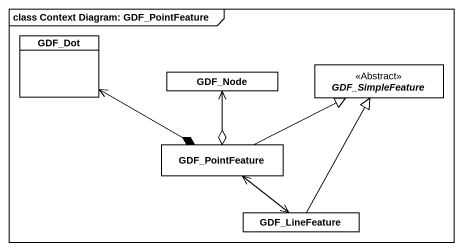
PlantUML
@startuml
mainframe class Context Diagram: GDF_PointFeature
hide circle
hide empty members
class GDF_Dot
class GDF_Node
abstract class GDF_SimpleFeature <<Abstract>>
class GDF_PointFeature
class GDF_LineFeature
GDF_PointFeature *-left-> GDF_Dot
GDF_PointFeature o-up-> GDF_Node
GDF_PointFeature -right-|> GDF_SimpleFeature
GDF_PointFeature <--> GDF_LineFeature
GDF_LineFeature -up-|> GDF_SimpleFeature
@enduml
